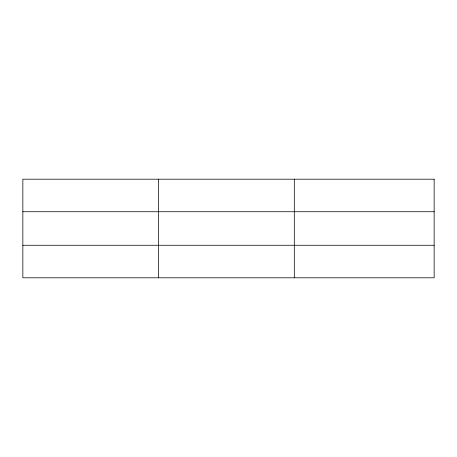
<?xml version="1.0" encoding="UTF-8"?>
<svg xmlns="http://www.w3.org/2000/svg" width="457" height="457" viewBox="0 0 457 457"><rect width="100%" height="100%" fill="white"/><g stroke="black" fill="none" stroke-linecap="round" stroke-linejoin="round"><path stroke-width="0.69" d="M158.579 277.805L158.579 179.195M294.308 277.805L294.308 179.195M22.85 211.734L434.15 211.734M22.85 245.266L434.15 245.266M434.15 179.195L434.15 277.805L22.85 277.805L22.85 179.195L434.15 179.195"/></g></svg>
